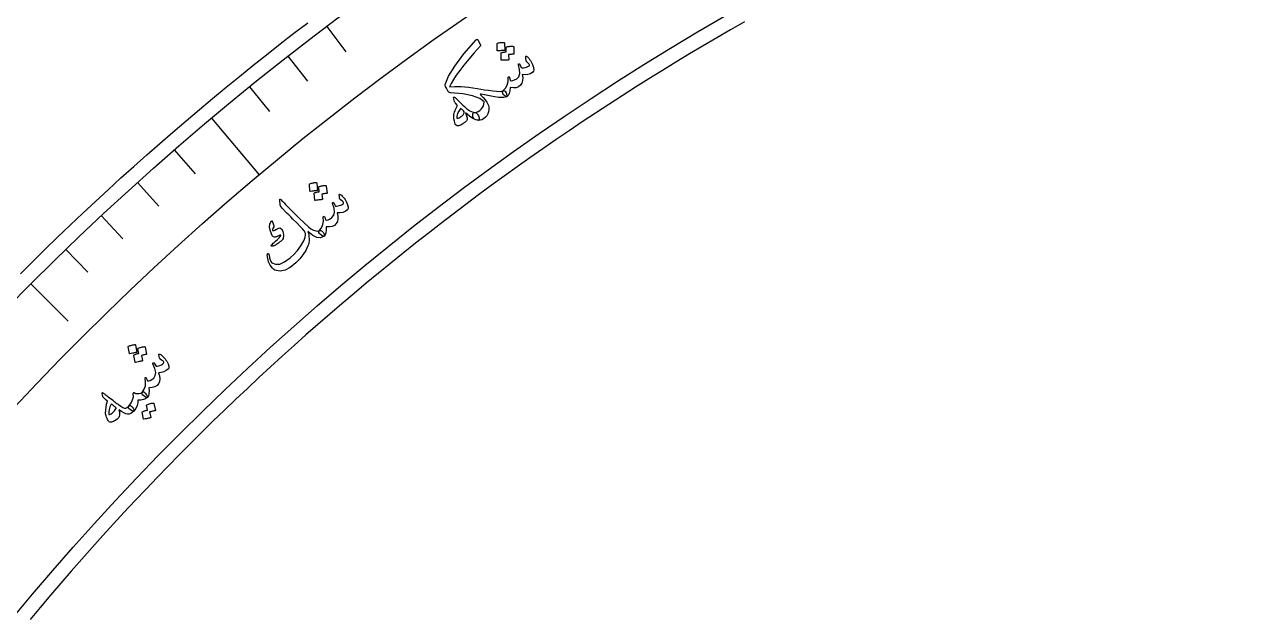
# Model space of a CAD drawing. Header units: millimetres. Extents: x -150 to 150, y -150 to 184.
# Drawn here: x -105.8 to -40.6, y 87.9 to 119.3 of the extents above; entities that cross this region are included whole.
import ezdxf

# ---------------------------------------------------------------- set-up
doc = ezdxf.new("R2010")
doc.units = ezdxf.units.MM
for name, color, linetype in [('CUT_INNER', 6, 'Continuous'), ('CUT_OUTER', 1, 'Continuous'), ('ENGRAVE', 7, 'Continuous'), ('ENGRAVE_FINE', 8, 'Continuous'), ('TEXT', 5, 'Continuous')]:
    doc.layers.add(name, color=color, linetype=linetype)

msp = doc.modelspace()

# ---------------------------------------------------------------- linework, layer by layer
at = {"layer": 'CUT_INNER'}
msp.add_lwpolyline([(-67.6503, 119.4194), (-68.3817, 119.0021), (-69.1106, 118.5803), (-69.8369, 118.154), (-70.5606, 117.7233), (-71.2816, 117.2881), (-71.9999, 116.8485), (-72.7155, 116.4045), (-73.4284, 115.9562), (-74.1385, 115.5034), (-74.8459, 115.0463), (-75.5504, 114.5849), (-76.252, 114.1192), (-76.9508, 113.6492), (-77.6467, 113.1749), (-78.3397, 112.6963), (-79.0297, 112.2135), (-79.7167, 111.7265), (-80.4008, 111.2353), (-81.0818, 110.7398), (-81.7597, 110.2402), (-82.4346, 109.7365), (-83.1064, 109.2286), (-83.775, 108.7166), (-84.4405, 108.2005), (-85.1029, 107.6804), (-85.762, 107.1562), (-86.4178, 106.6279), (-87.0705, 106.0957), (-87.7198, 105.5594), (-88.3659, 105.0192), (-89.0086, 104.475), (-89.648, 103.9269), (-90.284, 103.3749), (-90.9166, 102.819), (-91.5457, 102.2592), (-92.1715, 101.6955), (-92.7937, 101.1281), (-93.4125, 100.5568), (-94.0277, 99.9817), (-94.6394, 99.4029), (-95.2476, 98.8203), (-95.8521, 98.2341), (-96.4531, 97.6441), (-97.0504, 97.0504), (-97.6441, 96.4531), (-98.2341, 95.8521), (-98.8203, 95.2476), (-99.4029, 94.6394), (-99.9817, 94.0277), (-100.5568, 93.4125), (-101.1281, 92.7937), (-101.6955, 92.1715), (-102.2592, 91.5457), (-102.819, 90.9166), (-103.3749, 90.284), (-103.9269, 89.648), (-104.475, 89.0086), (-105.0192, 88.3659), (-105.5594, 87.7198)], dxfattribs=at)
at = {"layer": 'CUT_OUTER'}
msp.add_lwpolyline([(-106.066, 106.066), (-105.4132, 106.7148), (-104.7564, 107.3596), (-104.0957, 108.0004), (-103.4311, 108.6371), (-102.7626, 109.2697), (-102.0901, 109.8981), (-101.4139, 110.5225), (-100.7338, 111.1427), (-100.05, 111.7587), (-99.3624, 112.3705), (-98.671, 112.978), (-97.9759, 113.5813), (-97.2772, 114.1804), (-96.5747, 114.7751), (-95.8687, 115.3655), (-95.159, 115.9516), (-94.4457, 116.5333), (-93.7289, 117.1106), (-93.0086, 117.6835), (-92.2847, 118.252), (-91.5574, 118.816), (-90.8267, 119.3755)], dxfattribs=at)
at = {"layer": 'ENGRAVE'}
for points in [[(-95.9264, 114.3206), (-93.4022, 111.3124)], [(-105.5251, 105.5251), (-103.5416, 103.5416)]]:
    msp.add_lwpolyline(points, dxfattribs=at)
for radius in [149.235, 145.308, 138.015]:
    msp.add_circle((0, 0), radius, dxfattribs=at)
at = {"layer": 'ENGRAVE_FINE'}
for points in [[(-89.8119, 119.1844), (-88.799, 117.8403)], [(-91.8782, 117.5988), (-90.8421, 116.2726)], [(-93.9166, 115.9774), (-92.8575, 114.6694)], [(-97.907, 112.6291), (-96.8028, 111.3589)], [(-99.8577, 110.9032), (-98.7316, 109.6525)], [(-101.778, 109.1436), (-100.6302, 107.9127)], [(-103.6673, 107.3507), (-102.4982, 106.14)]]:
    msp.add_lwpolyline(points, dxfattribs=at)
at = {"layer": 'TEXT'}
for points in [[(-81.8714, 118.4853), (-81.861, 118.4915), (-81.8511, 118.4955), (-81.8416, 118.4972), (-81.8326, 118.4968), (-81.8195, 118.4934), (-81.8074, 118.4849), (-81.7964, 118.4712), (-81.7863, 118.4523), (-81.6604, 118.1875), (-81.6561, 118.1742), (-81.6563, 118.161), (-81.6611, 118.1478), (-81.6705, 118.1346), (-81.9935, 117.7742), (-82.282, 117.4394), (-82.5361, 117.1304), (-82.7562, 116.8474), (-82.9424, 116.5908), (-83.0947, 116.3609), (-83.2133, 116.1578), (-83.2983, 115.9816), (-83.0202, 116.0026), (-82.6821, 115.9931), (-82.2842, 115.9528), (-81.8268, 115.8811), (-81.6371, 115.8503), (-81.4371, 115.8208), (-81.2268, 115.7926), (-81.0062, 115.7656), (-80.8034, 115.7452), (-80.6463, 115.7368), (-80.5349, 115.7406), (-80.469, 115.7567), (-80.3996, 115.7704), (-80.3397, 115.7392), (-80.2894, 115.6631), (-80.2486, 115.542), (-80.2417, 115.5066), (-80.2403, 115.4789), (-80.2442, 115.4589), (-80.2535, 115.4467), (-80.412, 115.4047), (-80.6927, 115.4141), (-81.0958, 115.4742), (-81.6221, 115.5839), (-81.647, 115.5814), (-81.6612, 115.5756), (-81.6647, 115.5664), (-81.6574, 115.5539), (-81.5213, 115.4093), (-81.4097, 115.2794), (-81.3226, 115.1644), (-81.2601, 115.0641), (-81.2342, 114.9889), (-81.2178, 114.9155), (-81.2108, 114.8437), (-81.2133, 114.7735), (-81.234, 114.6525), (-81.2713, 114.5435), (-81.3253, 114.4463), (-81.3959, 114.361), (-81.4866, 114.2815), (-81.5787, 114.2281), (-81.672, 114.2007), (-81.7668, 114.1993), (-81.8832, 114.2227), (-81.9706, 114.2636), (-82.029, 114.3221), (-82.0582, 114.3982), (-82.0669, 114.4946), (-82.0537, 114.564), (-82.0186, 114.6066), (-81.9616, 114.6222), (-81.8688, 114.6353), (-81.7808, 114.6675), (-81.6974, 114.7189), (-81.6187, 114.7894), (-81.5512, 114.8734), (-81.5014, 114.9653), (-81.4693, 115.0652), (-81.4549, 115.173), (-81.6971, 115.3565), (-82.0754, 115.5006), (-82.5904, 115.604), (-83.2427, 115.6651), (-83.2961, 115.6754), (-83.3425, 115.7005), (-83.3819, 115.7403), (-83.4144, 115.7948), (-83.4678, 115.9088), (-83.504, 115.9991), (-83.5231, 116.0655), (-83.5249, 116.108), (-83.3529, 116.5377), (-83.0227, 117.0764), (-82.5325, 117.7226), (-81.8795, 118.4746), (-81.878, 118.4758), (-81.8768, 118.4771), (-81.8759, 118.4785), (-81.8754, 118.4799), (-81.875, 118.4814), (-81.8741, 118.4828), (-81.8729, 118.4841), (-81.8714, 118.4853)], [(-80.7713, 118.2689), (-80.7699, 118.2762), (-80.7656, 118.283), (-80.7582, 118.2892), (-80.748, 118.295), (-80.7047, 118.3058), (-80.6617, 118.3145), (-80.6188, 118.3212), (-80.5762, 118.3258), (-80.5334, 118.3283), (-80.4901, 118.3286), (-80.4463, 118.3267), (-80.4019, 118.3225), (-80.3892, 118.3189), (-80.3802, 118.3132), (-80.375, 118.3056), (-80.3737, 118.2961), (-80.3625, 117.918), (-80.3654, 117.9091), (-80.373, 117.9033), (-80.3853, 117.9006), (-80.4023, 117.9011), (-80.4168, 117.9013), (-80.4394, 117.9011), (-80.4701, 117.9005), (-80.5088, 117.8995), (-80.556, 117.8977), (-80.6122, 117.8949), (-80.6773, 117.8911), (-80.7513, 117.8861), (-80.7618, 117.8865), (-80.7689, 117.8893), (-80.7725, 117.8945), (-80.7725, 117.9021)], [(-80.2837, 118.0732), (-80.2823, 118.0805), (-80.2779, 118.0873), (-80.2706, 118.0935), (-80.2604, 118.0992), (-80.2172, 118.1098), (-80.1742, 118.1184), (-80.1315, 118.1249), (-80.0889, 118.1294), (-80.0462, 118.1317), (-80.003, 118.1319), (-79.9593, 118.1298), (-79.915, 118.1255), (-79.9047, 118.1221), (-79.8972, 118.1161), (-79.8924, 118.1076), (-79.8904, 118.0966), (-79.8795, 117.7189), (-79.8817, 117.7123), (-79.8885, 117.7077), (-79.8998, 117.7051), (-79.9156, 117.7045), (-79.9262, 117.7043), (-79.9426, 117.7039), (-79.965, 117.7033), (-79.9933, 117.7024), (-80.0274, 117.7012), (-80.0671, 117.6992), (-80.1124, 117.6966), (-80.1634, 117.6933), (-80.1531, 117.416), (-80.156, 117.407), (-80.1635, 117.4012), (-80.1757, 117.3986), (-80.1927, 117.3991), (-80.2072, 117.3993), (-80.2298, 117.3992), (-80.2604, 117.3986), (-80.299, 117.3976), (-80.3461, 117.3959), (-80.4021, 117.3931), (-80.467, 117.3893), (-80.5408, 117.3845), (-80.5498, 117.3859), (-80.5557, 117.3895), (-80.5587, 117.3951), (-80.5585, 117.4028), (-80.5583, 117.7692), (-80.5569, 117.7765), (-80.5525, 117.7833), (-80.5452, 117.7895), (-80.535, 117.7952), (-80.5045, 117.8029), (-80.4738, 117.8097), (-80.4429, 117.8158), (-80.4117, 117.821), (-80.3804, 117.8251), (-80.349, 117.8276), (-80.3175, 117.8286), (-80.2859, 117.8281)], [(-79.2486, 117.5834), (-79.2444, 117.5938), (-79.2343, 117.5981), (-79.2182, 117.5963), (-79.1961, 117.5884), (-79.1658, 117.5702), (-79.131, 117.5387), (-79.0916, 117.4938), (-79.0476, 117.4355), (-79.0002, 117.3675), (-78.9588, 117.2981), (-78.9234, 117.2271), (-78.8939, 117.1547), (-78.8493, 117.0051), (-78.8325, 116.8875), (-78.8433, 116.8017), (-78.882, 116.7478), (-79.0087, 116.6725), (-79.143, 116.628), (-79.2851, 116.6142), (-79.4349, 116.6312), (-79.4125, 116.459), (-79.4212, 116.3067), (-79.461, 116.1743), (-79.532, 116.0619), (-79.6312, 115.9799), (-79.7564, 115.9332), (-79.908, 115.9218), (-80.0859, 115.9456), (-80.0962, 115.7711), (-80.1269, 115.6303), (-80.1782, 115.5229), (-80.2501, 115.4491), (-80.2733, 115.4469), (-80.3089, 115.4643), (-80.3569, 115.5012), (-80.4171, 115.5577), (-80.4678, 115.6195), (-80.4928, 115.6737), (-80.492, 115.7202), (-80.4656, 115.7591), (-80.332, 115.9051), (-80.2415, 116.0713), (-80.1941, 116.258), (-80.1898, 116.4651), (-80.1896, 116.4763), (-80.1875, 116.4858), (-80.1835, 116.4933), (-80.1775, 116.499), (-80.1687, 116.5038), (-80.1596, 116.5063), (-80.1501, 116.5064), (-80.1403, 116.5042), (-80.1243, 116.4879), (-80.1102, 116.4511), (-80.0979, 116.394), (-80.0875, 116.3165), (-80.0189, 116.2985), (-79.9371, 116.3067), (-79.8422, 116.341), (-79.7342, 116.4014), (-79.6257, 116.5147), (-79.574, 116.6773), (-79.5792, 116.8892), (-79.6411, 117.1505), (-79.6444, 117.1638), (-79.6448, 117.1747), (-79.6422, 117.1831), (-79.6368, 117.189), (-79.6264, 117.1948), (-79.6161, 117.1979), (-79.606, 117.1985), (-79.596, 117.1964), (-79.5858, 117.1907), (-79.5773, 117.1838), (-79.5705, 117.1757), (-79.5655, 117.1664), (-79.5012, 116.9971), (-79.4362, 116.9886), (-79.3659, 116.9901), (-79.2903, 117.0014), (-79.2094, 117.0226), (-79.1357, 117.0507), (-79.085, 117.0801), (-79.0575, 117.111), (-79.0532, 117.1434), (-79.0681, 117.1782), (-79.101, 117.22), (-79.1518, 117.2685), (-79.2206, 117.324), (-79.2302, 117.3462), (-79.2381, 117.3969), (-79.2443, 117.476), (-79.2486, 117.5834)], [(-81.9557, 114.6212), (-81.9011, 114.609), (-81.8511, 114.5736), (-81.8056, 114.5149), (-81.7647, 114.4329), (-81.7303, 114.3328), (-81.7186, 114.2609), (-81.7296, 114.2172), (-81.7634, 114.2017), (-81.9053, 114.223), (-82.0658, 114.2959), (-82.245, 114.4206), (-82.4431, 114.597), (-82.3914, 114.4468), (-82.3659, 114.3268), (-82.3666, 114.2371), (-82.3936, 114.1776), (-82.415, 114.1553), (-82.4393, 114.133), (-82.4664, 114.1105), (-82.4963, 114.0879), (-82.5285, 114.0649), (-82.5624, 114.0413), (-82.5982, 114.017), (-82.6358, 113.9921), (-82.7045, 113.9516), (-82.7612, 113.9231), (-82.8059, 113.9064), (-82.8387, 113.9017), (-82.8982, 113.9152), (-82.9448, 113.9374), (-82.9783, 113.9684), (-82.9989, 114.0082), (-83.0378, 114.1622), (-83.0634, 114.2856), (-83.0758, 114.3784), (-83.0749, 114.4405), (-83.0624, 114.5079), (-83.0463, 114.5753), (-83.0265, 114.6427), (-83.0032, 114.7101), (-82.976, 114.778), (-82.9446, 114.8469), (-82.9091, 114.9169), (-82.8694, 114.9879), (-82.9821, 115.1083), (-83.0053, 115.1333), (-83.0229, 115.1577), (-83.035, 115.1817), (-83.0415, 115.2051), (-83.08, 115.41), (-83.0786, 115.4398), (-83.0637, 115.4489), (-83.0353, 115.4374), (-82.9934, 115.4052), (-82.8792, 115.2888), (-82.7737, 115.1827), (-82.6769, 115.0868), (-82.5889, 115.001), (-82.5092, 114.9261), (-82.4376, 114.8624), (-82.3742, 114.81), (-82.3189, 114.7688), (-82.2193, 114.7063), (-82.1256, 114.6609), (-82.0377, 114.6325), (-81.9557, 114.6212)], [(-82.7068, 114.8413), (-82.8097, 114.6928), (-82.8787, 114.5542), (-82.9141, 114.4256), (-82.9159, 114.3071), (-82.8779, 114.3087), (-82.8352, 114.319), (-82.7878, 114.3378), (-82.7356, 114.3652), (-82.7075, 114.3838), (-82.6799, 114.4035), (-82.6529, 114.4245), (-82.6265, 114.4467), (-82.6009, 114.4705), (-82.5764, 114.4963), (-82.5532, 114.5243), (-82.5311, 114.5543), (-82.5135, 114.5999), (-82.523, 114.6506), (-82.5593, 114.7065), (-82.6226, 114.7675), (-82.6548, 114.7934), (-82.6796, 114.8143), (-82.6969, 114.8303), (-82.7068, 114.8413)], [(-90.734, 110.8101), (-90.7332, 110.8175), (-90.7294, 110.8247), (-90.7227, 110.8315), (-90.713, 110.8381), (-90.6708, 110.8526), (-90.6287, 110.8651), (-90.5866, 110.8754), (-90.5445, 110.8837), (-90.5021, 110.8899), (-90.459, 110.894), (-90.4152, 110.8959), (-90.3706, 110.8956), (-90.3576, 110.8931), (-90.3482, 110.8882), (-90.3424, 110.8811), (-90.3402, 110.8717), (-90.2963, 110.4961), (-90.2984, 110.4869), (-90.3054, 110.4805), (-90.3174, 110.4768), (-90.3344, 110.4758), (-90.3489, 110.4747), (-90.3714, 110.4726), (-90.4019, 110.4693), (-90.4404, 110.4649), (-90.4873, 110.459), (-90.543, 110.4514), (-90.6075, 110.4419), (-90.6808, 110.4306), (-90.6913, 110.43), (-90.6986, 110.4322), (-90.7026, 110.4371), (-90.7033, 110.4446)], [(-90.2312, 110.6575), (-90.2304, 110.6649), (-90.2267, 110.672), (-90.2199, 110.6789), (-90.2102, 110.6854), (-90.1681, 110.6998), (-90.1261, 110.712), (-90.084, 110.7223), (-90.042, 110.7304), (-89.9997, 110.7364), (-89.9567, 110.7403), (-89.9129, 110.7421), (-89.8685, 110.7417), (-89.8579, 110.7391), (-89.8498, 110.7338), (-89.8443, 110.7258), (-89.8414, 110.715), (-89.7977, 110.3396), (-89.7994, 110.3329), (-89.8057, 110.3277), (-89.8168, 110.3242), (-89.8325, 110.3222), (-89.843, 110.3211), (-89.8594, 110.3192), (-89.8816, 110.3167), (-89.9097, 110.3134), (-89.9436, 110.3091), (-89.9829, 110.3037), (-90.0279, 110.2972), (-90.0783, 110.2895), (-90.044, 110.0141), (-90.0461, 110.0049), (-90.0531, 109.9985), (-90.0651, 109.9948), (-90.082, 109.9939), (-90.0965, 109.9928), (-90.119, 109.9907), (-90.1494, 109.9875), (-90.1878, 109.9831), (-90.2345, 109.9773), (-90.2901, 109.9697), (-90.3544, 109.9603), (-90.4275, 109.9491), (-90.4366, 109.9497), (-90.4429, 109.9528), (-90.4462, 109.9581), (-90.4468, 109.9658), (-90.4783, 110.3308), (-90.4776, 110.3382), (-90.4738, 110.3453), (-90.4671, 110.3522), (-90.4575, 110.3587), (-90.4277, 110.369), (-90.3977, 110.3785), (-90.3674, 110.3872), (-90.3368, 110.3952), (-90.306, 110.402), (-90.2749, 110.4072), (-90.2436, 110.4109), (-90.2121, 110.4131)], [(-92.3046, 109.9712), (-92.3062, 110.0058), (-92.2983, 110.0217), (-92.2809, 110.0188), (-92.2541, 109.9971), (-92.232, 109.9751), (-92.1959, 109.9385), (-92.1458, 109.8873), (-92.0817, 109.8214), (-92.0034, 109.7411), (-91.9108, 109.6465), (-91.8038, 109.5376), (-91.6824, 109.4144), (-91.3002, 109.031), (-91.0015, 108.7411), (-90.7863, 108.5448), (-90.6543, 108.4422), (-90.5204, 108.3726), (-90.4015, 108.3322), (-90.2974, 108.321), (-90.2082, 108.339), (-90.1686, 108.3502), (-90.13, 108.3496), (-90.0924, 108.3371), (-90.056, 108.3129), (-90.023, 108.281), (-89.9959, 108.2456), (-89.9747, 108.2066), (-89.9594, 108.1641), (-89.9505, 108.1237), (-89.9488, 108.091), (-89.9542, 108.0661), (-89.9667, 108.0489), (-90.1371, 107.9665), (-90.3343, 107.9811), (-90.5585, 108.0926), (-90.8097, 108.3011), (-90.786, 108.2133), (-90.7684, 108.1181), (-90.7569, 108.0158), (-90.7516, 107.9062), (-90.7543, 107.8039), (-90.7653, 107.7082), (-90.7846, 107.6193), (-90.8122, 107.537), (-90.9298, 107.2918), (-91.075, 107.0612), (-91.2479, 106.845), (-91.4485, 106.643), (-91.7504, 106.3999), (-92.0272, 106.2494), (-92.2793, 106.1918), (-92.507, 106.2272), (-92.5645, 106.2543), (-92.6159, 106.2854), (-92.661, 106.3205), (-92.7, 106.3596), (-92.8145, 106.5233), (-92.8976, 106.6965), (-92.9489, 106.8791), (-92.9685, 107.0712), (-92.9674, 107.0867), (-92.9634, 107.1006), (-92.9566, 107.1128), (-92.9469, 107.1233), (-92.937, 107.1295), (-92.9262, 107.1315), (-92.9146, 107.1294), (-92.9022, 107.1232), (-92.8933, 107.1132), (-92.8861, 107.0997), (-92.8806, 107.0826), (-92.8769, 107.0618), (-92.8495, 106.912), (-92.8149, 106.7934), (-92.7733, 106.7059), (-92.7246, 106.6495), (-92.5329, 106.5647), (-92.3077, 106.5781), (-92.0489, 106.6896), (-91.7559, 106.8988), (-91.554, 107.088), (-91.3664, 107.3021), (-91.193, 107.5413), (-91.0336, 107.8057), (-90.9899, 107.904), (-90.9613, 108.0025), (-90.9478, 108.1013), (-90.9495, 108.2002), (-90.9565, 108.2317), (-90.9733, 108.2693), (-91, 108.3129), (-91.0367, 108.3626), (-91.1034, 108.4421), (-91.2212, 108.5692), (-91.39, 108.7438), (-91.6098, 108.966), (-91.7253, 109.0818), (-91.825, 109.1817), (-91.909, 109.2657), (-91.9772, 109.3339), (-92.0301, 109.3866), (-92.0678, 109.4242), (-92.0904, 109.4468), (-92.098, 109.4544), (-92.1744, 109.5333), (-92.2304, 109.6034), (-92.2657, 109.6648), (-92.2805, 109.7175)], [(-89.1574, 110.2594), (-89.1542, 110.2701), (-89.1445, 110.2753), (-89.1283, 110.2749), (-89.1056, 110.269), (-89.0739, 110.2535), (-89.0364, 110.2251), (-88.9933, 110.1838), (-88.9444, 110.1296), (-88.8913, 110.0659), (-88.844, 110.0003), (-88.8026, 109.9327), (-88.7669, 109.8631), (-88.7095, 109.718), (-88.6825, 109.6022), (-88.6859, 109.5158), (-88.7197, 109.4588), (-88.8394, 109.3728), (-88.9693, 109.3168), (-89.1097, 109.2907), (-89.2604, 109.2946), (-89.2231, 109.125), (-89.2186, 108.9726), (-89.2468, 108.8372), (-89.3078, 108.719), (-89.3994, 108.6287), (-89.5202, 108.5714), (-89.6702, 108.5468), (-89.8495, 108.5551), (-89.8445, 108.3804), (-89.8629, 108.2374), (-89.9047, 108.126), (-89.9699, 108.0462), (-89.9929, 108.042), (-90.0299, 108.0563), (-90.0808, 108.0889), (-90.1458, 108.1399), (-90.2016, 108.1971), (-90.2312, 108.2489), (-90.2345, 108.2953), (-90.2115, 108.3363), (-90.0911, 108.4934), (-90.0154, 108.6669), (-89.9844, 108.8569), (-89.9981, 109.0636), (-89.9988, 109.0748), (-89.9975, 109.0844), (-89.9942, 109.0923), (-89.9887, 109.0985), (-89.9804, 109.104), (-89.9715, 109.1072), (-89.9621, 109.1082), (-89.9522, 109.1069), (-89.9348, 109.092), (-89.9175, 109.0566), (-89.9003, 109.0008), (-89.8832, 108.9245), (-89.8133, 108.9125), (-89.7326, 108.9277), (-89.641, 108.9701), (-89.5387, 109.0397), (-89.4403, 109.162), (-89.403, 109.3285), (-89.4265, 109.5391), (-89.5109, 109.7941), (-89.5154, 109.8071), (-89.5167, 109.8178), (-89.5149, 109.8264), (-89.5099, 109.8328), (-89.5001, 109.8395), (-89.4902, 109.8435), (-89.4801, 109.8449), (-89.47, 109.8437), (-89.4593, 109.8389), (-89.4502, 109.8327), (-89.4428, 109.8253), (-89.437, 109.8165), (-89.3583, 109.6534), (-89.2928, 109.6506), (-89.2228, 109.6581), (-89.1485, 109.676), (-89.0697, 109.7042), (-88.9987, 109.7385), (-88.9509, 109.7723), (-88.9261, 109.8054), (-88.9246, 109.8381), (-88.9425, 109.8715), (-88.9789, 109.9102), (-89.0337, 109.9541), (-89.1071, 110.0034), (-89.1186, 110.0247), (-89.1309, 110.0745), (-89.1438, 110.1528), (-89.1574, 110.2594)], [(-92.7522, 108.8674), (-92.7455, 108.8718), (-92.7382, 108.8739), (-92.7304, 108.8737), (-92.722, 108.8712), (-92.7165, 108.8672), (-92.7115, 108.8622), (-92.707, 108.856), (-92.7029, 108.8488), (-92.6265, 108.6219), (-92.6201, 108.5977), (-92.6175, 108.5771), (-92.6187, 108.5602), (-92.6238, 108.5469), (-92.6545, 108.501), (-92.6762, 108.4567), (-92.6887, 108.4139), (-92.6921, 108.3727), (-92.6866, 108.3574), (-92.67, 108.3502), (-92.6423, 108.3511), (-92.6034, 108.3602), (-92.5802, 108.3694), (-92.5566, 108.3795), (-92.5328, 108.3905), (-92.5088, 108.4024), (-92.4843, 108.4154), (-92.4591, 108.4296), (-92.4332, 108.4451), (-92.4067, 108.4619), (-92.2963, 108.4977), (-92.2112, 108.4506), (-92.1514, 108.3208), (-92.1166, 108.1083), (-92.1159, 108.0369), (-92.1222, 107.9754), (-92.1355, 107.9237), (-92.1559, 107.8818), (-92.1852, 107.844), (-92.2318, 107.799), (-92.2957, 107.7466), (-92.377, 107.687), (-92.4192, 107.6574), (-92.4604, 107.6306), (-92.5006, 107.6068), (-92.5399, 107.5858), (-92.5776, 107.5671), (-92.6134, 107.5502), (-92.6472, 107.535), (-92.6789, 107.5214), (-92.7017, 107.5167), (-92.721, 107.517), (-92.737, 107.5222), (-92.7496, 107.5325), (-92.7584, 107.5467), (-92.7602, 107.5608), (-92.7548, 107.5747), (-92.7424, 107.5886), (-92.7005, 107.6299), (-92.6522, 107.676), (-92.5975, 107.7268), (-92.5365, 107.7823), (-92.4226, 107.8858), (-92.3373, 107.9709), (-92.2806, 108.0376), (-92.2527, 108.086), (-92.2507, 108.0943), (-92.2521, 108.1016), (-92.257, 108.1082), (-92.2653, 108.1138), (-92.272, 108.116), (-92.2808, 108.1158), (-92.2917, 108.113), (-92.3046, 108.1079), (-92.4167, 108.0507), (-92.4651, 108.0286), (-92.5106, 108.0145), (-92.5533, 108.0083), (-92.593, 108.0102), (-92.6325, 108.0185), (-92.665, 108.0341), (-92.6906, 108.057), (-92.7093, 108.0873), (-92.805, 108.3175), (-92.844, 108.5243), (-92.8264, 108.7076), (-92.7522, 108.8674)], [(-100.3486, 102.1846), (-100.3485, 102.1921), (-100.3454, 102.1995), (-100.3393, 102.207), (-100.3302, 102.2144), (-100.2895, 102.2327), (-100.2487, 102.2489), (-100.2077, 102.263), (-100.1665, 102.275), (-100.1248, 102.285), (-100.0823, 102.2929), (-100.0388, 102.2988), (-99.9944, 102.3026), (-99.9812, 102.3012), (-99.9714, 102.2972), (-99.965, 102.2906), (-99.962, 102.2815), (-99.8844, 101.9113), (-99.8856, 101.902), (-99.892, 101.895), (-99.9037, 101.8902), (-99.9205, 101.8877), (-99.9348, 101.8853), (-99.9571, 101.8811), (-99.9872, 101.8751), (-100.0251, 101.8673), (-100.0713, 101.8572), (-100.126, 101.8446), (-100.1894, 101.8293), (-100.2614, 101.8114), (-100.2719, 101.8099), (-100.2793, 101.8115), (-100.2837, 101.8159), (-100.2851, 101.8234)], [(-99.8341, 102.0779), (-99.834, 102.0854), (-99.8309, 102.0928), (-99.8248, 102.1002), (-99.8157, 102.1076), (-99.7751, 102.1257), (-99.7343, 102.1417), (-99.6934, 102.1557), (-99.6523, 102.1676), (-99.6106, 102.1774), (-99.5681, 102.1852), (-99.5247, 102.1908), (-99.4804, 102.1944), (-99.4696, 102.1929), (-99.4612, 102.1883), (-99.455, 102.1808), (-99.4511, 102.1703), (-99.3738, 101.8004), (-99.3748, 101.7936), (-99.3806, 101.7878), (-99.3913, 101.7833), (-99.4068, 101.7799), (-99.4172, 101.7778), (-99.4333, 101.7745), (-99.4552, 101.77), (-99.4829, 101.7642), (-99.5162, 101.7569), (-99.555, 101.748), (-99.5991, 101.7374), (-99.6487, 101.7252), (-99.5897, 101.454), (-99.591, 101.4447), (-99.5974, 101.4377), (-99.6089, 101.4329), (-99.6257, 101.4304), (-99.64, 101.4281), (-99.6622, 101.424), (-99.6922, 101.418), (-99.7301, 101.4102), (-99.7761, 101.4002), (-99.8308, 101.3876), (-99.894, 101.3725), (-99.9658, 101.3547), (-99.9749, 101.3545), (-99.9814, 101.357), (-99.9852, 101.362), (-99.9865, 101.3697), (-100.0508, 101.7303), (-100.0507, 101.7377), (-100.0476, 101.7452), (-100.0415, 101.7526), (-100.0325, 101.76), (-100.0038, 101.7729), (-99.9748, 101.7851), (-99.9454, 101.7965), (-99.9156, 101.8072), (-99.8855, 101.8167), (-99.8551, 101.8247), (-99.8242, 101.8313), (-99.7931, 101.8363)], [(-98.7288, 101.7782), (-98.7266, 101.7892), (-98.7174, 101.7952), (-98.7012, 101.7962), (-98.6781, 101.7924), (-98.6451, 101.7799), (-98.6052, 101.755), (-98.5585, 101.7177), (-98.505, 101.6681), (-98.4464, 101.6095), (-98.3934, 101.5484), (-98.346, 101.4848), (-98.3042, 101.4187), (-98.2339, 101.2793), (-98.1966, 101.1665), (-98.1922, 101.0801), (-98.2207, 101.0203), (-98.3322, 100.9238), (-98.4566, 100.8564), (-98.594, 100.8178), (-98.7445, 100.8081), (-98.692, 100.6425), (-98.6738, 100.4911), (-98.6897, 100.3538), (-98.7398, 100.2305), (-98.8229, 100.1324), (-98.938, 100.0644), (-99.0852, 100.0264), (-99.2645, 100.0185), (-99.2439, 99.8449), (-99.2493, 99.7009), (-99.2808, 99.5862), (-99.3385, 99.5008), (-99.3611, 99.4946), (-99.3992, 99.5054), (-99.4529, 99.5333), (-99.5222, 99.5783), (-99.5829, 99.6302), (-99.6171, 99.6792), (-99.6245, 99.7251), (-99.6053, 99.768), (-99.4996, 99.9353), (-99.4398, 100.1149), (-99.4261, 100.3069), (-99.4583, 100.5115), (-99.4601, 100.5227), (-99.4597, 100.5323), (-99.457, 100.5404), (-99.4522, 100.5471), (-99.4443, 100.5534), (-99.4358, 100.5574), (-99.4265, 100.5592), (-99.4165, 100.5588), (-99.3978, 100.5455), (-99.3775, 100.5118), (-99.3553, 100.4578), (-99.3314, 100.3833), (-99.2607, 100.3777), (-99.1816, 100.4001), (-99.0943, 100.4506), (-98.9986, 100.5291), (-98.9117, 100.6598), (-98.8895, 100.8289), (-98.932, 101.0366), (-99.039, 101.283), (-99.0446, 101.2955), (-99.0469, 101.3061), (-99.0458, 101.3148), (-99.0415, 101.3216), (-99.0323, 101.3291), (-99.0227, 101.334), (-99.0129, 101.3363), (-99.0027, 101.336), (-98.9916, 101.3322), (-98.982, 101.3269), (-98.9739, 101.3201), (-98.9673, 101.3119), (-98.8742, 101.1565), (-98.8087, 101.1597), (-98.7398, 101.1735), (-98.6674, 101.198), (-98.5915, 101.2331), (-98.5238, 101.2737), (-98.4792, 101.3116), (-98.4576, 101.3469), (-98.459, 101.3796), (-98.4798, 101.4112), (-98.5195, 101.4465), (-98.5781, 101.4853), (-98.6556, 101.5278), (-98.669, 101.548), (-98.6857, 101.5965), (-98.7057, 101.6732), (-98.7288, 101.7782)], [(-101.7315, 99.7022), (-101.7328, 99.7383), (-101.7214, 99.7545), (-101.6972, 99.7507), (-101.6602, 99.727), (-101.6396, 99.7109), (-101.6109, 99.6889), (-101.5738, 99.6611), (-101.5286, 99.6275), (-101.475, 99.5874), (-101.4128, 99.5404), (-101.342, 99.4864), (-101.2626, 99.4254), (-101.1845, 99.3655), (-101.1146, 99.3119), (-101.053, 99.2644), (-100.9996, 99.2232), (-100.9546, 99.1883), (-100.9182, 99.1601), (-100.8904, 99.1385), (-100.8712, 99.1234), (-100.7471, 99.0316), (-100.6407, 98.9704), (-100.5521, 98.9397), (-100.4812, 98.9397), (-100.4426, 98.9508), (-100.4037, 98.972), (-100.3645, 99.0031), (-100.325, 99.0442), (-100.2974, 99.0644), (-100.2675, 99.0712), (-100.2352, 99.0646), (-100.2006, 99.0448), (-100.1651, 99.0148), (-100.1328, 98.9807), (-100.1038, 98.9425), (-100.0781, 98.9002), (-100.0598, 98.8605), (-100.0501, 98.8271), (-100.0489, 98.7999), (-100.0563, 98.779), (-100.1338, 98.7019), (-100.2141, 98.6488), (-100.2972, 98.6197), (-100.3831, 98.6146), (-100.4812, 98.6355), (-100.5919, 98.6819), (-100.715, 98.7536), (-100.8508, 98.8508), (-100.8204, 98.7382), (-100.8061, 98.64), (-100.8079, 98.5561), (-100.8257, 98.4865), (-100.8517, 98.4414), (-100.8896, 98.3955), (-100.9393, 98.3487), (-101.0008, 98.3009), (-101.0706, 98.2555), (-101.1336, 98.2215), (-101.1897, 98.1991), (-101.239, 98.1882), (-101.2873, 98.1877), (-101.3287, 98.1966), (-101.3633, 98.2148), (-101.391, 98.2423), (-101.4193, 98.2832), (-101.4466, 98.3327), (-101.4729, 98.3906), (-101.4982, 98.4572), (-101.5213, 98.5264), (-101.5379, 98.5835), (-101.548, 98.6284), (-101.5516, 98.6612), (-101.5447, 98.8172), (-101.5258, 98.9764), (-101.4949, 99.1387), (-101.4518, 99.3043), (-101.5132, 99.3566), (-101.5657, 99.4024), (-101.6091, 99.4416), (-101.6436, 99.4742), (-101.6704, 99.5038), (-101.6909, 99.5338), (-101.7051, 99.5643), (-101.7129, 99.5953)], [(-99.6053, 99.768), (-99.5742, 99.7838), (-99.549, 99.793), (-99.5298, 99.7956), (-99.5165, 99.7915), (-99.5009, 99.7803), (-99.4839, 99.7647), (-99.4654, 99.7447), (-99.4454, 99.7202), (-99.3854, 99.6374), (-99.3475, 99.5733), (-99.3319, 99.5278), (-99.3385, 99.5008), (-99.4295, 99.4325), (-99.5431, 99.3867), (-99.6794, 99.3634), (-99.8383, 99.3625), (-99.8415, 99.2139), (-99.8789, 99.0672), (-99.9505, 98.9222), (-100.0563, 98.779), (-100.0725, 98.7682), (-100.0917, 98.7655), (-100.114, 98.771), (-100.1392, 98.7846), (-100.2881, 98.8845), (-100.3047, 98.8957), (-100.3187, 98.9117), (-100.3302, 98.9326), (-100.3391, 98.9583), (-100.3428, 98.9814), (-100.3417, 99.0034), (-100.3358, 99.0244), (-100.325, 99.0442), (-100.1989, 99.2166), (-100.1168, 99.3798), (-100.0789, 99.534), (-100.0853, 99.6792), (-100.0876, 99.6978), (-100.0854, 99.7148), (-100.0787, 99.7304), (-100.0676, 99.7445), (-100.0543, 99.7545), (-100.041, 99.7579), (-100.0276, 99.7546), (-100.0143, 99.7446), (-100.0028, 99.7338), (-99.992, 99.7253), (-99.982, 99.719), (-99.9727, 99.7149), (-99.863, 99.705), (-99.7652, 99.7105), (-99.6793, 99.7315), (-99.6053, 99.768)], [(-101.2484, 99.1463), (-101.3176, 99.0009), (-101.3619, 98.8635), (-101.3813, 98.7343), (-101.3758, 98.6133), (-101.371, 98.6009), (-101.363, 98.5934), (-101.3516, 98.5908), (-101.337, 98.593), (-101.293, 98.6113), (-101.2497, 98.6354), (-101.207, 98.6651), (-101.1649, 98.7006), (-101.1234, 98.7418), (-101.0825, 98.7887), (-101.0422, 98.8413), (-101.0025, 98.8997), (-100.9974, 98.9097), (-100.9939, 98.922), (-100.9918, 98.9365), (-100.9912, 98.9532), (-101.0175, 98.9755), (-101.0454, 98.9982), (-101.0751, 99.0216), (-101.1064, 99.0455), (-101.1394, 99.0699), (-101.174, 99.0948), (-101.2104, 99.1203), (-101.2484, 99.1463)], [(-99.3726, 99.0869), (-99.3726, 99.0943), (-99.3697, 99.1017), (-99.3638, 99.1091), (-99.355, 99.1165), (-99.3151, 99.1345), (-99.275, 99.1506), (-99.2347, 99.1646), (-99.1942, 99.1765), (-99.1531, 99.1864), (-99.1112, 99.1943), (-99.0683, 99.2001), (-99.0244, 99.2038), (-99.0137, 99.2023), (-99.0052, 99.1978), (-98.9989, 99.1904), (-98.9948, 99.18), (-98.9104, 98.8136), (-98.9113, 98.8068), (-98.917, 98.8011), (-98.9275, 98.7965), (-98.9427, 98.7931), (-98.9546, 98.7922), (-98.9726, 98.7892), (-98.9966, 98.7842), (-99.0267, 98.7773), (-99.0633, 98.7683), (-99.1066, 98.7573), (-99.1568, 98.7443), (-99.2138, 98.7292), (-99.1494, 98.4429), (-99.1491, 98.4324), (-99.1544, 98.4245), (-99.1652, 98.4191), (-99.1816, 98.4164), (-99.1957, 98.414), (-99.2176, 98.4098), (-99.2472, 98.4038), (-99.2846, 98.3959), (-99.33, 98.3858), (-99.3839, 98.3731), (-99.4463, 98.3578), (-99.5171, 98.3399), (-99.5261, 98.3397), (-99.5326, 98.3421), (-99.5365, 98.3471), (-99.5379, 98.3547), (-99.6123, 98.7149), (-99.6124, 98.7222), (-99.6095, 98.7296), (-99.6036, 98.737), (-99.5948, 98.7444), (-99.5622, 98.7611), (-99.529, 98.7758), (-99.4952, 98.7884), (-99.4608, 98.799), (-99.4261, 98.8077), (-99.3912, 98.8148), (-99.3561, 98.8202), (-99.3207, 98.8239)]]:
    msp.add_lwpolyline(points, close=True, dxfattribs=at)

doc.saveas('drawing.dxf')
